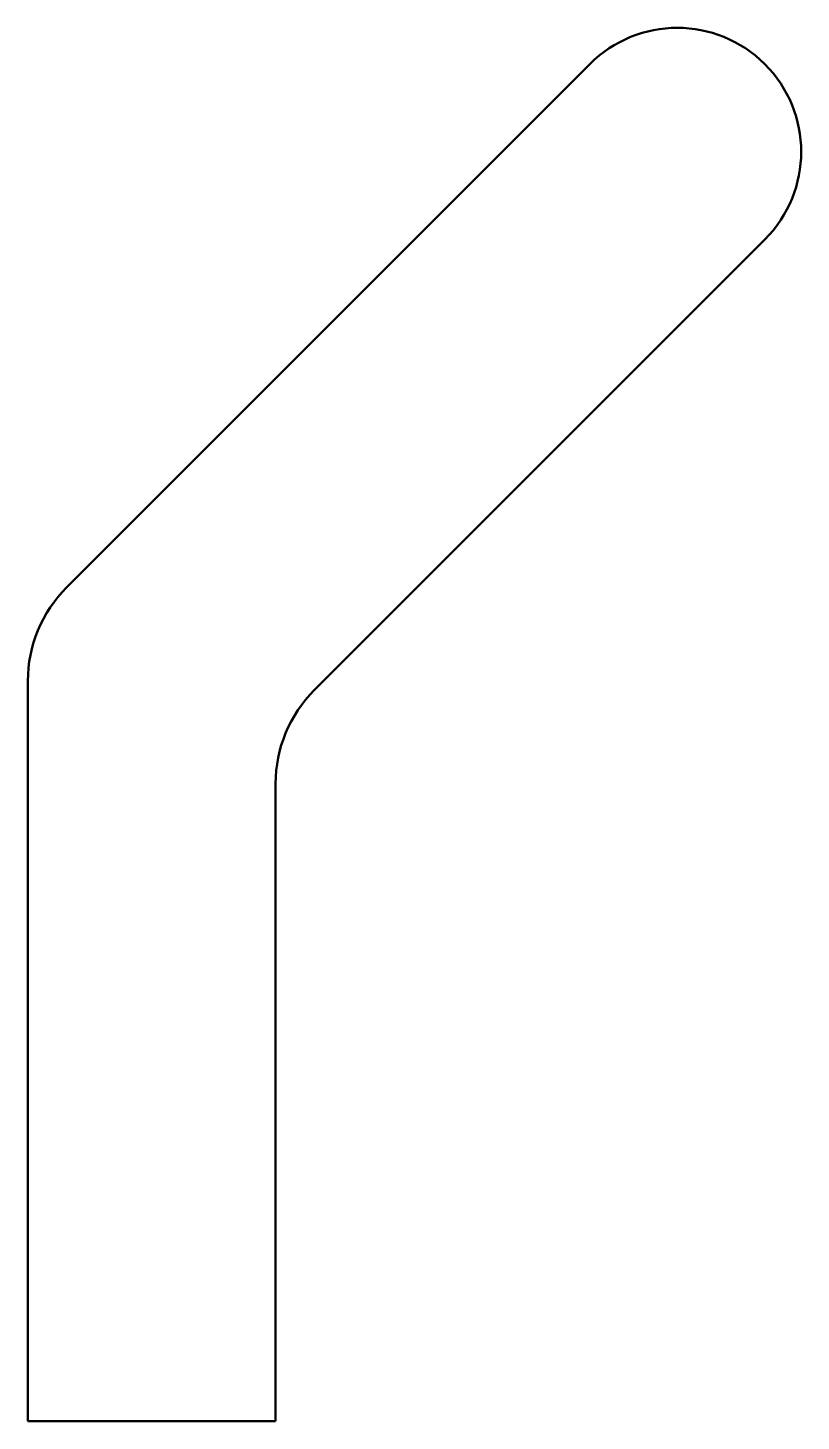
# Model space of a CAD drawing. Header units: millimetres. Extents: x 113.6 to 160.4, y 231.9 to 316.3.
import ezdxf

# ---------------------------------------------------------------- set-up
doc = ezdxf.new("R2010")
doc.units = ezdxf.units.MM
doc.header["$LTSCALE"] = 0.38
doc.layers.add('细实线', color=7, linetype='Continuous', lineweight=20)

msp = doc.modelspace()

# ---------------------------------------------------------------- linework, layer by layer
at = {"layer": '细实线', "lineweight": 50}
for p, q in [((115.939, 282.389), (147.613, 314.063)), ((130.939, 276.176), (158.219, 303.456)), ((113.596, 231.94), (113.596, 276.733)), ((128.596, 231.94), (128.596, 270.519)), ((113.596, 231.94), (128.596, 231.94))]:
    msp.add_line(p, q, dxfattribs=at)
for centre, radius, start, end in [((152.916, 308.76), 7.5, 315, 135), ((121.596, 276.733), 8, 135, 180), ((136.596, 270.519), 8, 135, 180)]:
    msp.add_arc(centre, radius, start, end, dxfattribs=at)

doc.saveas('drawing.dxf')
